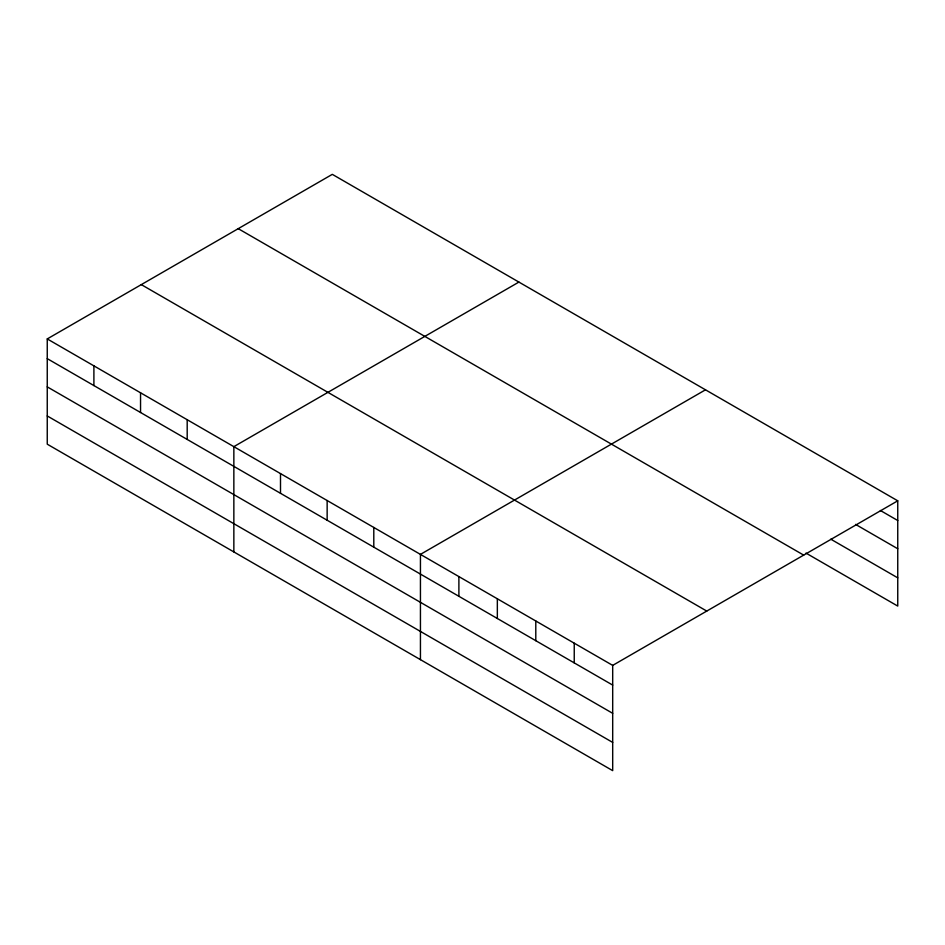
<?xml version="1.0" encoding="UTF-8"?>
<svg xmlns="http://www.w3.org/2000/svg" width="945" height="945" viewBox="0 0 945 945"><rect width="100%" height="100%" fill="white"/><g stroke="black" fill="none" stroke-linecap="round" stroke-linejoin="round"><path stroke-width="1.42" d="M47.25 338.924L612.691 665.386L612.691 770.647L47.25 444.185L47.25 338.924L332.309 174.352L897.75 500.815L897.75 606.076L805.967 553.085M518.899 282.082L233.852 446.654L233.852 551.915M705.502 389.812L420.442 554.384L420.442 659.657M612.691 665.386L897.75 500.815M880.386 510.489L897.75 520.518M855.579 524.404L897.75 548.75M830.773 539.17L897.75 577.844M238.234 228.666L803.687 555.117M141.313 284.622L706.765 611.072M47.25 358.639L612.691 685.09M47.25 386.871L612.691 713.321M47.25 415.954L612.691 742.416M574.241 643.191L574.241 662.894M535.791 620.983L535.791 640.698M497.342 598.787L497.342 618.502M458.892 576.592L458.892 596.295M373.795 527.452L373.795 547.167M327.147 500.519L327.147 520.234M280.5 473.587L280.5 493.302M187.193 419.722L187.193 439.437M140.545 392.789L140.545 412.504M93.898 365.857L93.898 385.572"/></g></svg>
